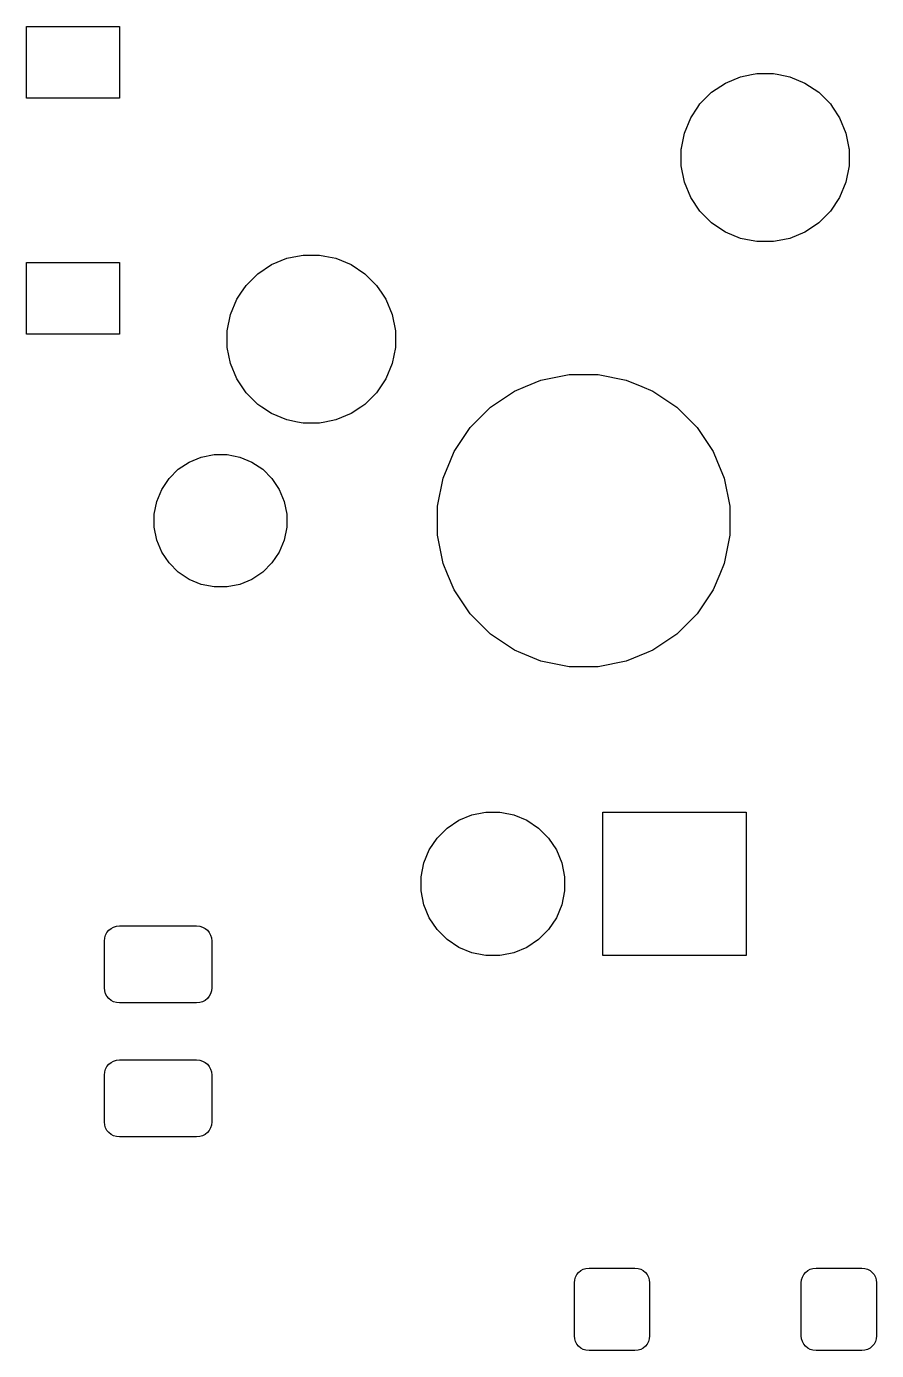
# Model space of a CAD drawing. Extents: x -9 to 373, y -109 to 9.
# Drawn here: x 49.36 to 61.25, y -11.61 to 6.91 of the extents above; entities that cross this region are included whole.
import ezdxf

# ---------------------------------------------------------------- set-up
doc = ezdxf.new("R2010")
doc.units = 0
doc.layers.add('BLACK', color=7, linetype='CONTINUOUS')

msp = doc.modelspace()

# ---------------------------------------------------------------- linework, layer by layer
at = {"layer": 'BLACK', "linetype": 'CONTINUOUS'}
for p, q in [((49.3552, 5.9115), (49.3552, 6.9135)), ((49.3552, 6.9135), (50.6572, 6.9135)), ((50.6572, 6.9135), (50.6572, 5.9115)), ((58.9403, 5.99346), (59.133, 6.12216)), ((59.133, 6.12216), (59.347, 6.21081)), ((59.133, 6.12216), (59.133, 6.12216)), ((59.347, 6.21081), (59.4984, 6.24094)), ((59.4984, 6.24094), (59.5742, 6.256)), ((59.5742, 6.256), (59.8058, 6.256)), ((59.8058, 6.256), (59.8816, 6.24094)), ((59.8816, 6.24094), (60.033, 6.21081)), ((60.033, 6.21081), (60.247, 6.12216)), ((60.247, 6.12216), (60.247, 6.12216)), ((60.247, 6.12216), (60.4397, 5.99346)), ((58.7765, 5.82965), (58.9403, 5.99346)), ((60.4397, 5.99346), (60.6035, 5.82965)), ((50.6572, 5.9115), (49.3552, 5.9115)), ((58.6478, 5.63704), (58.7466, 5.78479)), ((58.7466, 5.78479), (58.7765, 5.82965)), ((60.6035, 5.82965), (60.6334, 5.78479)), ((60.6334, 5.78479), (60.7322, 5.63704)), ((58.5592, 5.42303), (58.6478, 5.63704)), ((60.7322, 5.63704), (60.8208, 5.42303)), ((58.5174, 5.21297), (58.5592, 5.42302)), ((58.5592, 5.42302), (58.5592, 5.42303)), ((60.8208, 5.42303), (60.8208, 5.42302)), ((60.8208, 5.42302), (60.8626, 5.21297)), ((58.514, 5.19583), (58.5174, 5.21297)), ((58.514, 4.96417), (58.514, 5.19583)), ((60.8626, 5.21297), (60.866, 5.19583)), ((60.866, 5.19583), (60.866, 4.96417)), ((58.5592, 4.73697), (58.514, 4.96417)), ((60.866, 4.96417), (60.8208, 4.73697)), ((58.6478, 4.52295), (58.5592, 4.73697)), ((60.8208, 4.73697), (60.7322, 4.52295)), ((58.7765, 4.33035), (58.6478, 4.52295)), ((58.6478, 4.52295), (58.6478, 4.52295)), ((60.7322, 4.52295), (60.6035, 4.33035)), ((60.7322, 4.52295), (60.7322, 4.52295)), ((58.9403, 4.16654), (58.7765, 4.33035)), ((60.6035, 4.33035), (60.4397, 4.16654)), ((59.0006, 4.12626), (58.9403, 4.16654)), ((59.133, 4.03784), (59.0006, 4.12626)), ((60.3794, 4.12626), (60.247, 4.03784)), ((60.4397, 4.16654), (60.3794, 4.12626)), ((59.347, 3.94919), (59.133, 4.03784)), ((59.4951, 3.91973), (59.347, 3.94919)), ((59.5742, 3.904), (59.4951, 3.91973)), ((59.8058, 3.904), (59.5742, 3.904)), ((59.8849, 3.91973), (59.8058, 3.904)), ((60.033, 3.94919), (59.8849, 3.91973)), ((60.247, 4.03784), (60.033, 3.94919)), ((53.1484, 3.70094), (53.2242, 3.716)), ((53.2242, 3.716), (53.4558, 3.716)), ((53.4558, 3.716), (53.5316, 3.70094)), ((49.3552, 2.6115), (49.3552, 3.6135)), ((49.3552, 3.6135), (50.6572, 3.6135)), ((50.6572, 3.6135), (50.6572, 2.6115)), ((52.5903, 3.45346), (52.783, 3.58216)), ((52.783, 3.58216), (52.997, 3.67081)), ((52.783, 3.58216), (52.783, 3.58216)), ((52.997, 3.67081), (53.1484, 3.70094)), ((53.5316, 3.70094), (53.683, 3.67081)), ((53.683, 3.67081), (53.897, 3.58216)), ((53.897, 3.58216), (53.897, 3.58216)), ((53.897, 3.58216), (54.0897, 3.45346)), ((52.4265, 3.28965), (52.5903, 3.45346)), ((54.0897, 3.45346), (54.2535, 3.28965)), ((52.2978, 3.09705), (52.3548, 3.1823)), ((52.3548, 3.1823), (52.4265, 3.28965)), ((54.2535, 3.28965), (54.3252, 3.1823)), ((54.3252, 3.1823), (54.3822, 3.09705)), ((52.2092, 2.88303), (52.2978, 3.09705)), ((54.3822, 3.09705), (54.4708, 2.88303)), ((52.164, 2.65583), (52.2092, 2.88303)), ((54.4708, 2.88303), (54.516, 2.65583)), ((50.6572, 2.6115), (49.3552, 2.6115)), ((52.164, 2.42417), (52.164, 2.65583)), ((54.516, 2.65583), (54.516, 2.42417)), ((52.2092, 2.19697), (52.164, 2.42417)), ((54.516, 2.42417), (54.4708, 2.19697)), ((52.2978, 1.98295), (52.2092, 2.19697)), ((54.4708, 2.19697), (54.3822, 1.98295)), ((56.5535, 1.96632), (56.9486, 2.0449)), ((56.9486, 2.0449), (57.3514, 2.0449)), ((57.3514, 2.0449), (57.7465, 1.96632)), ((52.4265, 1.79035), (52.2978, 1.98295)), ((52.2978, 1.98295), (52.2978, 1.98295)), ((54.3822, 1.98295), (54.2535, 1.79035)), ((54.3822, 1.98295), (54.3822, 1.98295)), ((56.1814, 1.81217), (56.3355, 1.87602)), ((56.3355, 1.87602), (56.5535, 1.96632)), ((57.7465, 1.96632), (57.9645, 1.87602)), ((57.9645, 1.87602), (58.1186, 1.81217)), ((52.5903, 1.62654), (52.4265, 1.79035)), ((54.2535, 1.79035), (54.0897, 1.62654)), ((55.8465, 1.58838), (56.1814, 1.81217)), ((58.1186, 1.81217), (58.4535, 1.58838)), ((52.6475, 1.58838), (52.5903, 1.62654)), ((52.783, 1.49784), (52.6475, 1.58838)), ((52.997, 1.40919), (52.783, 1.49784)), ((53.897, 1.49784), (53.683, 1.40919)), ((54.0325, 1.58838), (53.897, 1.49784)), ((54.0897, 1.62654), (54.0325, 1.58838)), ((55.5616, 1.30355), (55.8465, 1.58838)), ((58.4535, 1.58838), (58.7384, 1.30355)), ((53.1484, 1.37906), (52.997, 1.40919)), ((53.2242, 1.364), (53.1484, 1.37906)), ((53.4558, 1.364), (53.2242, 1.364)), ((53.5316, 1.37906), (53.4558, 1.364)), ((53.683, 1.40919), (53.5316, 1.37906)), ((55.3378, 0.96862), (55.5616, 1.30355)), ((58.7384, 1.30355), (58.9622, 0.96862)), ((55.2857, 0.84277), (55.3378, 0.96862)), ((58.9622, 0.96862), (59.0143, 0.84277)), ((51.4797, 0.71927), (51.6314, 0.82061)), ((51.6314, 0.82061), (51.7999, 0.89041)), ((51.7999, 0.89041), (51.9788, 0.926)), ((51.9788, 0.926), (52.1612, 0.926)), ((52.1612, 0.926), (52.3401, 0.89041)), ((52.3401, 0.89041), (52.5086, 0.82061)), ((52.5086, 0.82061), (52.6603, 0.71927)), ((55.1837, 0.59647), (55.2857, 0.84277)), ((59.0143, 0.84277), (59.1163, 0.59647)), ((51.2494, 0.43863), (51.3507, 0.59029)), ((51.3507, 0.59029), (51.4797, 0.71927)), ((52.6603, 0.71927), (52.7893, 0.59029)), ((52.7893, 0.59029), (52.8906, 0.43863)), ((55.1051, 0.20141), (55.1837, 0.59647)), ((59.1163, 0.59647), (59.1949, 0.20141)), ((51.1796, 0.2701), (51.2494, 0.43863)), ((52.8906, 0.43863), (52.9604, 0.2701)), ((51.144, 0.0912), (51.1796, 0.2701)), ((52.9604, 0.2701), (52.996, 0.0912)), ((55.1051, -0.20141), (55.1051, 0.20141)), ((59.1949, 0.20141), (59.1949, -0.20141)), ((51.144, -0.0912), (51.144, 0.0912)), ((52.996, 0.0912), (52.996, -0.0912)), ((51.1796, -0.2701), (51.144, -0.0912)), ((52.996, -0.0912), (52.9604, -0.2701)), ((51.2494, -0.43863), (51.1796, -0.2701)), ((52.9604, -0.2701), (52.8906, -0.43863)), ((55.1837, -0.59647), (55.1051, -0.20141)), ((59.1949, -0.20141), (59.1163, -0.59647)), ((51.3507, -0.59029), (51.2494, -0.43863)), ((52.8906, -0.43863), (52.7893, -0.59029)), ((51.4797, -0.71927), (51.3507, -0.59029)), ((51.6314, -0.82061), (51.4797, -0.71927)), ((52.6603, -0.71927), (52.5086, -0.82061)), ((52.7893, -0.59029), (52.6603, -0.71927)), ((55.2455, -0.74583), (55.1837, -0.59647)), ((59.1163, -0.59647), (59.0545, -0.74583)), ((51.7999, -0.89041), (51.6314, -0.82061)), ((51.9788, -0.926), (51.7999, -0.89041)), ((52.1612, -0.926), (51.9788, -0.926)), ((52.3401, -0.89041), (52.1612, -0.926)), ((52.5086, -0.82061), (52.3401, -0.89041)), ((55.3378, -0.96862), (55.2455, -0.74583)), ((59.0545, -0.74583), (58.9622, -0.96862)), ((55.5616, -1.30355), (55.3378, -0.96862)), ((58.9622, -0.96862), (58.7384, -1.30355)), ((55.8465, -1.58838), (55.5616, -1.30355)), ((58.7384, -1.30355), (58.4535, -1.58838)), ((56.1814, -1.81217), (55.8465, -1.58838)), ((58.4535, -1.58838), (58.1186, -1.81217)), ((56.2713, -1.8494), (56.1814, -1.81217)), ((56.5535, -1.96632), (56.2713, -1.8494)), ((58.0287, -1.8494), (57.7465, -1.96632)), ((58.1186, -1.81217), (58.0287, -1.8494)), ((56.9486, -2.0449), (56.5535, -1.96632)), ((57.7465, -1.96632), (57.3514, -2.0449)), ((57.3514, -2.0449), (56.9486, -2.0449)), ((55.2403, -4.30053), (55.4047, -4.19071)), ((55.4047, -4.19071), (55.5873, -4.11506)), ((55.5873, -4.11506), (55.7536, -4.08199)), ((55.7536, -4.08199), (55.7812, -4.0765)), ((55.7812, -4.0765), (55.9788, -4.0765)), ((55.9788, -4.0765), (56.0064, -4.08199)), ((56.0064, -4.08199), (56.1727, -4.11506)), ((56.1727, -4.11506), (56.3553, -4.19071)), ((56.3553, -4.19071), (56.5197, -4.30053)), ((57.4165, -6.0835), (57.4165, -4.0765)), ((57.4165, -4.0765), (59.4235, -4.0765)), ((59.4235, -4.0765), (59.4235, -6.0835)), ((54.9907, -4.60466), (55.1005, -4.44031)), ((55.1005, -4.44031), (55.2403, -4.30053)), ((56.5197, -4.30053), (56.6595, -4.44031)), ((56.6595, -4.44031), (56.7693, -4.60466)), ((54.9151, -4.78729), (54.9907, -4.60466)), ((56.7693, -4.60466), (56.8449, -4.78729)), ((54.8765, -4.98116), (54.9151, -4.78729)), ((56.8449, -4.78729), (56.8835, -4.98116)), ((54.8765, -5.17884), (54.8765, -4.98116)), ((56.8835, -4.98116), (56.8835, -5.17884)), ((54.9151, -5.37271), (54.8765, -5.17884)), ((56.8835, -5.17884), (56.8449, -5.37271)), ((54.9907, -5.55534), (54.9151, -5.37271)), ((55.1005, -5.71969), (54.9907, -5.55534)), ((56.7693, -5.55534), (56.6595, -5.71969)), ((56.8449, -5.37271), (56.7693, -5.55534)), ((50.4812, -5.75997), (50.5069, -5.72873)), ((50.5069, -5.72873), (50.5381, -5.7031)), ((50.5381, -5.7031), (50.5737, -5.68405)), ((50.5737, -5.68405), (50.6124, -5.67231)), ((50.6124, -5.67231), (50.6588, -5.66775)), ((50.6588, -5.66775), (51.735, -5.66775)), ((51.735, -5.66775), (51.7813, -5.67231)), ((51.7813, -5.67231), (51.82, -5.68405)), ((51.82, -5.68405), (51.8557, -5.7031)), ((51.8557, -5.7031), (51.8869, -5.72873)), ((51.8869, -5.72873), (51.9125, -5.75997)), ((55.2403, -5.85947), (55.1005, -5.71969)), ((56.6595, -5.71969), (56.5197, -5.85947)), ((50.4459, -5.88064), (50.4504, -5.83428)), ((50.4459, -6.53186), (50.4459, -5.88064)), ((50.4504, -5.83428), (50.4622, -5.79561)), ((50.4622, -5.79561), (50.4812, -5.75997)), ((51.9125, -5.75997), (51.9316, -5.79561)), ((51.9316, -5.79561), (51.9433, -5.83428)), ((51.9433, -5.83428), (51.9479, -5.88064)), ((51.9479, -5.88064), (51.9479, -6.53186)), ((55.4047, -5.96929), (55.2403, -5.85947)), ((56.5197, -5.85947), (56.3553, -5.96929)), ((55.5873, -6.04494), (55.4047, -5.96929)), ((55.7536, -6.07801), (55.5873, -6.04494)), ((55.7812, -6.0835), (55.7536, -6.07801)), ((55.9788, -6.0835), (55.7812, -6.0835)), ((56.0064, -6.07801), (55.9788, -6.0835)), ((56.1727, -6.04494), (56.0064, -6.07801)), ((56.3553, -5.96929), (56.1727, -6.04494)), ((59.4235, -6.0835), (57.4165, -6.0835)), ((50.4504, -6.57822), (50.4459, -6.53186)), ((50.4622, -6.61689), (50.4504, -6.57822)), ((50.4812, -6.65253), (50.4622, -6.61689)), ((50.5069, -6.68377), (50.4812, -6.65253)), ((51.9125, -6.65253), (51.8869, -6.68377)), ((51.9316, -6.61689), (51.9125, -6.65253)), ((51.9433, -6.57822), (51.9316, -6.61689)), ((51.9479, -6.53186), (51.9433, -6.57822)), ((50.5381, -6.7094), (50.5069, -6.68377)), ((50.5737, -6.72845), (50.5381, -6.7094)), ((50.6124, -6.74018), (50.5737, -6.72845)), ((50.6588, -6.74475), (50.6124, -6.74018)), ((51.735, -6.74475), (50.6588, -6.74475)), ((51.7813, -6.74018), (51.735, -6.74475)), ((51.82, -6.72845), (51.7813, -6.74018)), ((51.8557, -6.7094), (51.82, -6.72845)), ((51.8869, -6.68377), (51.8557, -6.7094)), ((50.5069, -7.60373), (50.5381, -7.5781)), ((50.5381, -7.5781), (50.5737, -7.55905)), ((50.5737, -7.55905), (50.6124, -7.54731)), ((50.6124, -7.54731), (50.6588, -7.54275)), ((50.6588, -7.54275), (51.735, -7.54275)), ((51.735, -7.54275), (51.7813, -7.54731)), ((51.7813, -7.54731), (51.82, -7.55905)), ((51.82, -7.55905), (51.8557, -7.5781)), ((51.8557, -7.5781), (51.8869, -7.60373)), ((50.4459, -7.75564), (50.4504, -7.70928)), ((50.4459, -8.40686), (50.4459, -7.75564)), ((50.4504, -7.70928), (50.4622, -7.67061)), ((50.4622, -7.67061), (50.4812, -7.63497)), ((50.4812, -7.63497), (50.5069, -7.60373)), ((51.8869, -7.60373), (51.9125, -7.63497)), ((51.9125, -7.63497), (51.9316, -7.67061)), ((51.9316, -7.67061), (51.9433, -7.70928)), ((51.9433, -7.70928), (51.9479, -7.75564)), ((51.9479, -7.75564), (51.9479, -8.40686)), ((50.4504, -8.45322), (50.4459, -8.40686)), ((50.4622, -8.49189), (50.4504, -8.45322)), ((50.4812, -8.52753), (50.4622, -8.49189)), ((51.9316, -8.49189), (51.9125, -8.52753)), ((51.9433, -8.45322), (51.9316, -8.49189)), ((51.9479, -8.40686), (51.9433, -8.45322)), ((50.5069, -8.55877), (50.4812, -8.52753)), ((50.5381, -8.5844), (50.5069, -8.55877)), ((50.5737, -8.60345), (50.5381, -8.5844)), ((50.6124, -8.61519), (50.5737, -8.60345)), ((50.6588, -8.61975), (50.6124, -8.61519)), ((51.735, -8.61975), (50.6588, -8.61975)), ((51.7813, -8.61519), (51.735, -8.61975)), ((51.82, -8.60345), (51.7813, -8.61519)), ((51.8557, -8.5844), (51.82, -8.60345)), ((51.8869, -8.55877), (51.8557, -8.5844)), ((51.9125, -8.52753), (51.8869, -8.55877)), ((57.0367, -10.5793), (57.0552, -10.5447)), ((57.0552, -10.5447), (57.08, -10.5144)), ((57.08, -10.5144), (57.1103, -10.4895)), ((57.1103, -10.4895), (57.1449, -10.4711)), ((57.1449, -10.4711), (57.1824, -10.4597)), ((57.1824, -10.4597), (57.2275, -10.4552)), ((57.2275, -10.4552), (57.8662, -10.4552)), ((57.8662, -10.4552), (57.9114, -10.4597)), ((57.9114, -10.4597), (57.9489, -10.4711)), ((57.9489, -10.4711), (57.9834, -10.4895)), ((57.9834, -10.4895), (58.0137, -10.5144)), ((58.0137, -10.5144), (58.0386, -10.5447)), ((58.0386, -10.5447), (58.0571, -10.5793)), ((60.2117, -10.5793), (60.2302, -10.5447)), ((60.2302, -10.5447), (60.255, -10.5144)), ((60.255, -10.5144), (60.2853, -10.4895)), ((60.2853, -10.4895), (60.3199, -10.4711)), ((60.3199, -10.4711), (60.3574, -10.4597)), ((60.3574, -10.4597), (60.4025, -10.4552)), ((60.4025, -10.4552), (61.0412, -10.4552)), ((61.0412, -10.4552), (61.0864, -10.4597)), ((61.0864, -10.4597), (61.1239, -10.4711)), ((61.1239, -10.4711), (61.1584, -10.4895)), ((61.1584, -10.4895), (61.1887, -10.5144)), ((61.1887, -10.5144), (61.2136, -10.5447)), ((61.2136, -10.5447), (61.2321, -10.5793)), ((57.0209, -10.6619), (57.0253, -10.6168)), ((57.0209, -11.4006), (57.0209, -10.6619)), ((57.0253, -10.6168), (57.0367, -10.5793)), ((58.0571, -10.5793), (58.0684, -10.6168)), ((58.0684, -10.6168), (58.0729, -10.6619)), ((58.0729, -10.6619), (58.0729, -11.4006)), ((60.1959, -10.6619), (60.2003, -10.6168)), ((60.1959, -11.4006), (60.1959, -10.6619)), ((60.2003, -10.6168), (60.2117, -10.5793)), ((61.2321, -10.5793), (61.2434, -10.6168)), ((61.2434, -10.6168), (61.2479, -10.6619)), ((61.2479, -10.6619), (61.2479, -11.4006)), ((57.0253, -11.4457), (57.0209, -11.4006)), ((57.0367, -11.4832), (57.0253, -11.4457)), ((58.0684, -11.4457), (58.0571, -11.4832)), ((58.0729, -11.4006), (58.0684, -11.4457)), ((60.2003, -11.4457), (60.1959, -11.4006)), ((60.2117, -11.4832), (60.2003, -11.4457)), ((61.2434, -11.4457), (61.2321, -11.4832)), ((61.2479, -11.4006), (61.2434, -11.4457)), ((57.0552, -11.5178), (57.0367, -11.4832)), ((57.08, -11.5481), (57.0552, -11.5178)), ((57.1103, -11.573), (57.08, -11.5481)), ((57.1449, -11.5914), (57.1103, -11.573)), ((57.1824, -11.6028), (57.1449, -11.5914)), ((57.2275, -11.6072), (57.1824, -11.6028)), ((57.8662, -11.6072), (57.2275, -11.6072)), ((57.9114, -11.6028), (57.8662, -11.6072)), ((57.9489, -11.5914), (57.9114, -11.6028)), ((57.9834, -11.573), (57.9489, -11.5914)), ((58.0137, -11.5481), (57.9834, -11.573)), ((58.0386, -11.5178), (58.0137, -11.5481)), ((58.0571, -11.4832), (58.0386, -11.5178)), ((60.2302, -11.5178), (60.2117, -11.4832)), ((60.255, -11.5481), (60.2302, -11.5178)), ((60.2853, -11.573), (60.255, -11.5481)), ((60.3199, -11.5914), (60.2853, -11.573)), ((60.3574, -11.6028), (60.3199, -11.5914)), ((60.4025, -11.6072), (60.3574, -11.6028)), ((61.0412, -11.6072), (60.4025, -11.6072)), ((61.0864, -11.6028), (61.0412, -11.6072)), ((61.1239, -11.5914), (61.0864, -11.6028)), ((61.1584, -11.573), (61.1239, -11.5914)), ((61.1887, -11.5481), (61.1584, -11.573)), ((61.2136, -11.5178), (61.1887, -11.5481)), ((61.2321, -11.4832), (61.2136, -11.5178))]:
    msp.add_line(p, q, dxfattribs=at)

doc.saveas('drawing.dxf')
